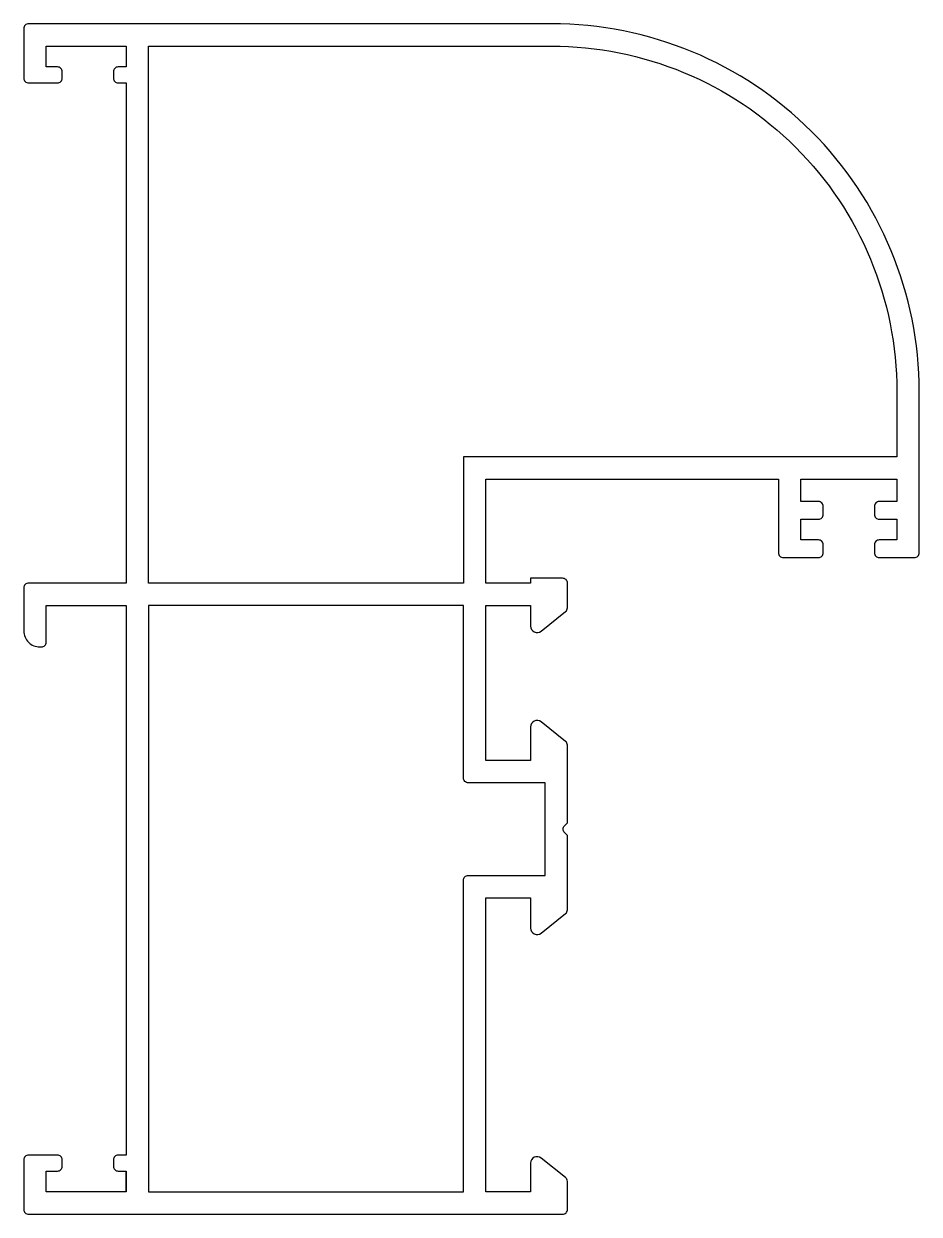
# Model space of a CAD drawing. Extents: x 135.4 to 191.4, y 162.5 to 237.
import ezdxf

# ---------------------------------------------------------------- set-up
doc = ezdxf.new("R2010")
doc.units = 0
doc.layers.get('0').update_dxf_attribs({"linetype": 'CONTINUOUS'})

msp = doc.modelspace()

# ---------------------------------------------------------------- linework, layer by layer
for points in [[(141.753, 163.888), (136.753, 163.888), (136.753, 165.188), (137.453, 165.188, 0.414214), (137.753, 165.488), (137.753, 165.888, 0.414214), (137.453, 166.188), (135.653, 166.188, 0.414214), (135.353, 165.888), (135.353, 162.788, 0.414214), (135.653, 162.488), (169.053, 162.488, 0.414214), (169.353, 162.788), (169.353, 164.544, 0.228593), (169.239, 164.779), (167.702, 166.002, 0.627879), (167.053, 165.688), (167.053, 163.888), (164.253, 163.888), (164.253, 182.288), (167.053, 182.288), (167.053, 180.388, 0.627879), (167.702, 180.075), (169.239, 181.298, 0.228593), (169.353, 181.533), (169.353, 186.188), (169.165, 186.376, -0.414214), (169.165, 186.801), (169.353, 186.988), (169.353, 191.844, 0.228593), (169.239, 192.079), (167.702, 193.302, 0.627879), (167.053, 192.988), (167.053, 190.888), (164.253, 190.888), (164.253, 200.588), (167.053, 200.588), (167.053, 199.288, 0.627879), (167.702, 198.975), (169.239, 200.198, 0.228593), (169.353, 200.433), (169.353, 201.988, 0.414214), (169.053, 202.288), (167.053, 202.288), (167.053, 201.988), (164.253, 201.988), (164.253, 208.488), (182.553, 208.488), (182.553, 203.888, 0.414214), (182.853, 203.588), (185.053, 203.588, 0.414214), (185.353, 203.888), (185.353, 204.388, 0.414214), (185.053, 204.688), (183.953, 204.688), (183.953, 205.988), (185.053, 205.988, 0.414214), (185.353, 206.288), (185.353, 206.788, 0.414214), (185.053, 207.088), (183.953, 207.088), (183.953, 208.488), (189.953, 208.488), (189.953, 207.088), (188.853, 207.088, 0.414214), (188.553, 206.788), (188.553, 206.288, 0.414214), (188.853, 205.988), (189.953, 205.988), (189.953, 204.688), (188.853, 204.688, 0.414214), (188.553, 204.388), (188.553, 203.888, 0.414214), (188.853, 203.588), (191.053, 203.588, 0.414214), (191.353, 203.888), (191.353, 213.988, 0.414214), (168.353, 236.988), (135.653, 236.988, 0.414214), (135.353, 236.688), (135.353, 233.588, 0.414214), (135.653, 233.288), (137.453, 233.288, 0.414214), (137.753, 233.588), (137.753, 233.988, 0.414214), (137.453, 234.288), (136.753, 234.288), (136.753, 235.588), (141.753, 235.588), (141.753, 234.288), (141.253, 234.288, 0.414214), (140.953, 233.988), (140.953, 233.588, 0.414214), (141.253, 233.288), (141.753, 233.288), (141.753, 201.988), (135.653, 201.988, 0.414214), (135.353, 201.688), (135.353, 198.988, 0.414214), (136.353, 197.988), (136.453, 197.988, 0.414214), (136.753, 198.288), (136.753, 200.588), (141.753, 200.588), (141.753, 166.188), (141.253, 166.188, 0.414214), (140.953, 165.888), (140.953, 165.488, 0.414214), (141.253, 165.188), (141.753, 165.188), (141.753, 163.888), (141.753, 165.188)], [(162.853, 209.888), (162.853, 201.988), (143.153, 201.988), (143.153, 235.588), (168.353, 235.588, -0.414214), (189.953, 213.988), (189.953, 209.888)], [(167.953, 183.688), (167.953, 189.488), (163.153, 189.488, -0.414214), (162.853, 189.788), (162.853, 200.588), (143.153, 200.588), (143.153, 163.888), (162.853, 163.888), (162.853, 183.388, -0.414214), (163.153, 183.688)]]:
    msp.add_lwpolyline(points, format="xyb", close=True)

doc.saveas('drawing.dxf')
